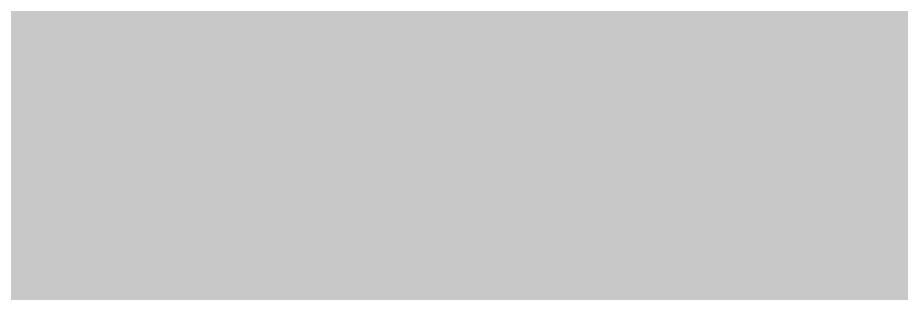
# Model space of a CAD drawing. Header units: millimetres. Extents: x -4391136 to -1798569, y -886572 to -291056.
# Drawn here: x -2395743.6 to -2395644.8, y -394796.8 to -394766 of the extents above; entities that cross this region are included whole.
import ezdxf

# ---------------------------------------------------------------- set-up
doc = ezdxf.new("R2010")
doc.units = ezdxf.units.MM
doc.layers.add('000 - CONCRETE_COL_HATCH_', color=251, linetype='Continuous')
doc.layers.add('000 - CONCRETE_COL_WIPEOUT_', color=250, linetype='Continuous')

# ---------------------------------------------------------------- blocks, each defined once
blk = doc.blocks.new('*U1687')
at = {"layer": '000 - CONCRETE_COL_HATCH_'}
h = blk.add_hatch(dxfattribs=at)
h.set_pattern_fill('ANSI31', color=256, scale=0.25)
h.set_pattern_definition([(45, (-618867.08006, -849506.8257), (-0.56126600757, 0.56126600757), [])])
h.paths.add_polyline_path([(0, 0), (0, 100), (-13453.632, 100), (-13453.632, 0)])
blk = doc.blocks.new('W-1-PP17-ENT2_REV00_20260527-083622_ELEVATION_3_EX')
blk.add_blockref('*U1687', (12003.768, 100990))

msp = doc.modelspace()

# ---------------------------------------------------------------- block references
msp.add_blockref('W-1-PP17-ENT2_REV00_20260527-083622_ELEVATION_3_EX', (-2407372.339, -495830.447))

doc.saveas('drawing.dxf')
